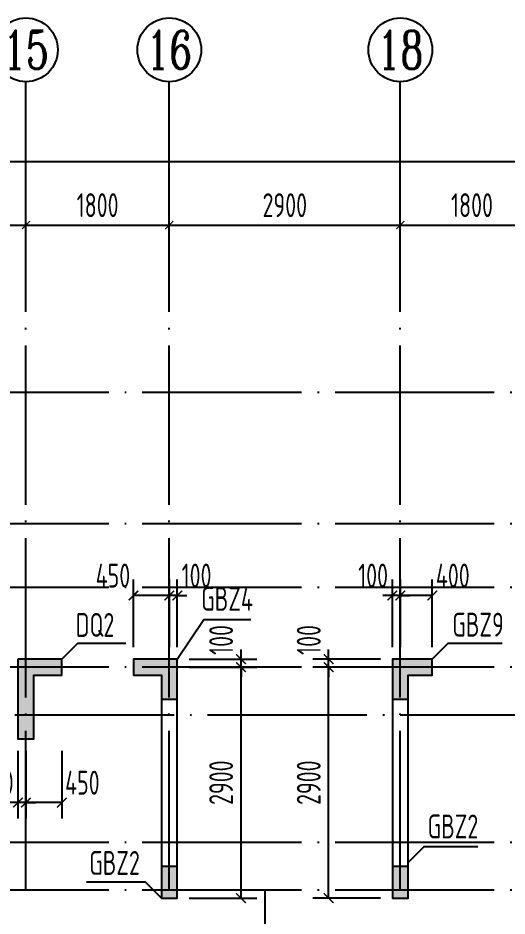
# Model space of a CAD drawing. Extents: x -1058961 to 23600, y -449123 to 2751847.
# Drawn here: x -426364 to -420225, y -109535 to -98261 of the extents above; entities that cross this region are included whole.
import ezdxf
from ezdxf.enums import TextEntityAlignment as Align

# ---------------------------------------------------------------- set-up
doc = ezdxf.new("R2010")
doc.units = 0
doc.header["$LTSCALE"] = 1000
doc.linetypes.add('DOTE', pattern=[2.42, 2, -0.2, 0.02, -0.2])
doc.layers.get('0').update_dxf_attribs({"linetype": 'CONTINUOUS'})
doc.layers.get('DEFPOINTS').update_dxf_attribs({"linetype": 'CONTINUOUS'})
for name, color, linetype in [('A-AXIS', 1, 'CONTINUOUS'), ('A-DOTE', 10, 'DOTE'), ('AXIS_NUM', 7, 'CONTINUOUS'), ('S-Q墙实线', 6, 'CONTINUOUS'), ('S-Q墙标注', 3, 'CONTINUOUS'), ('S-X详图填充', 252, 'CONTINUOUS'), ('S-X详图实线', 4, 'CONTINUOUS'), ('S-Y一般标注', 3, 'CONTINUOUS'), ('S-Z柱编号', 6, 'CONTINUOUS')]:
    doc.layers.add(name, color=color, linetype=linetype)
doc.styles.add('TSSD_Axis', font='complex.shx', dxfattribs={"width": 0.7, "bigfont": 'hztxt.shx'})
doc.styles.add('TSSD_DIMENSION', font='Tssdeng.shx', dxfattribs={"width": 0.7, "bigfont": 'tssdchn.shx'})
doc.styles.add('TSSD_REIN', font='tssdeng.shx', dxfattribs={"width": 0.7, "height": 300, "bigfont": 'tssdchn.shx'})
doc.styles.add('结构文字', font='zstxt.shx', dxfattribs={"width": 0.7, "bigfont": 'zshz.shx'})
doc.dimstyles.new('STRUCK', dxfattribs={"dimtxt": 400, "dimasz": 121, "dimexe": 200, "dimexo": 150, "dimgap": 115, "dimtad": 1, "dimdec": 0, "dimdsep": 46, "dimtxsty": '结构文字', "dimblk": 'ARCHTICK', "dimcen": 400, "dimclrd": 3, "dimclre": 3, "dimclrt": 7, "dimadec": 0, "dimazin": 0, "dimtfac": 1, "dimtdec": 0, "dimtix": 1, "dimtmove": 2, "dimatfit": 3, "dimldrblk": '_DIMX', "dimfxl": 0, "dimtolj": 1, "dimtzin": 0, "dimarcsym": 0})
doc.dimstyles.new('TSSD_100_100', dxfattribs={"dimtxt": 300, "dimasz": 100, "dimexe": 100, "dimexo": 250, "dimgap": 100, "dimtad": 1, "dimdec": 0, "dimzin": 0, "dimdsep": 46, "dimtxsty": 'TSSD_DIMENSION', "dimblk": 'ARCHTICK', "dimcen": 0, "dimdle": 100, "dimclrt": 7, "dimadec": 0, "dimazin": 0, "dimtfac": 1, "dimtdec": 0, "dimtix": 1, "dimtmove": 2, "dimatfit": 3, "dimldrblk": 'ARCHTICK', "dimfxl": 0, "dimtolj": 1, "dimtzin": 0, "dimarcsym": 0})

# ---------------------------------------------------------------- blocks, each defined once
blk = doc.blocks.new('ts_axno')
at = {"color": 0, "linetype": 'ByBlock', "lineweight": -2}
blk.add_circle((0, 0), 0.5, dxfattribs=at)
at = {"color": 0, "linetype": 'ByBlock', "lineweight": -2, "style": 'TSSD_Axis', "width": 0.7}
blk.add_attdef('A', text='', height=0.6, dxfattribs=at).set_placement((0, 0), align=Align.MIDDLE_CENTER)
blk = doc.blocks.new('_ArchTick')
at = {"color": 0, "linetype": 'ByBlock', "const_width": 0.15}
blk.add_lwpolyline([(-0.5, -0.5), (0.5, 0.5)], dxfattribs=at)
blk = doc.blocks.new('*D1069')
at = {"layer": 'DEFPOINTS', "color": 0}
for p in [(23100, 19250), (21400, 18250), (23100, 18250)]:
    blk.add_point(p, dxfattribs=at)
at = {"layer": 'S-Y一般标注', "color": 0, "lineweight": -2}
for p, q in [((21400, 18500), (21400, 19350)), ((23100, 18500), (23100, 19350)), ((21300, 19250), (23200, 19250))]:
    blk.add_line(p, q, dxfattribs=at)
at = {"layer": 'S-Y一般标注', "color": 0, "lineweight": -2, "xscale": 100, "yscale": 100, "zscale": 100, "rotation": 180}
blk.add_blockref('_ArchTick', (21400, 19250), dxfattribs=at)
at = {"layer": 'S-Y一般标注', "color": 0, "lineweight": -2, "xscale": 100, "yscale": 100, "zscale": 100}
blk.add_blockref('_ArchTick', (23100, 19250), dxfattribs=at)
at = {"layer": 'S-Y一般标注', "color": 7, "insert": (22250, 19500), "char_height": 300, "attachment_point": 5, "style": 'TSSD_DIMENSION'}
blk.add_mtext('\\A1;1700', dxfattribs=at)
blk = doc.blocks.new('*D1070')
at = {"layer": 'DEFPOINTS', "color": 0}
for p in [(24900, 19250), (23100, 18250), (24900, 18250)]:
    blk.add_point(p, dxfattribs=at)
at = {"layer": 'S-Y一般标注', "color": 0, "lineweight": -2}
for p, q in [((23100, 18500), (23100, 19350)), ((24900, 18500), (24900, 19350)), ((23000, 19250), (25000, 19250))]:
    blk.add_line(p, q, dxfattribs=at)
at = {"layer": 'S-Y一般标注', "color": 0, "lineweight": -2, "xscale": 100, "yscale": 100, "zscale": 100, "rotation": 180}
blk.add_blockref('_ArchTick', (23100, 19250), dxfattribs=at)
at = {"layer": 'S-Y一般标注', "color": 0, "lineweight": -2, "xscale": 100, "yscale": 100, "zscale": 100}
blk.add_blockref('_ArchTick', (24900, 19250), dxfattribs=at)
at = {"layer": 'S-Y一般标注', "color": 7, "insert": (24000, 19500), "char_height": 300, "attachment_point": 5, "style": 'TSSD_DIMENSION'}
blk.add_mtext('\\A1;1800', dxfattribs=at)
blk = doc.blocks.new('*D1071')
at = {"layer": 'DEFPOINTS', "color": 0}
for p in [(27800, 19250), (24900, 18250), (27800, 18250)]:
    blk.add_point(p, dxfattribs=at)
at = {"layer": 'S-Y一般标注', "color": 0, "lineweight": -2}
for p, q in [((24900, 18500), (24900, 19350)), ((27800, 18500), (27800, 19350)), ((24800, 19250), (27900, 19250))]:
    blk.add_line(p, q, dxfattribs=at)
at = {"layer": 'S-Y一般标注', "color": 0, "lineweight": -2, "xscale": 100, "yscale": 100, "zscale": 100, "rotation": 180}
blk.add_blockref('_ArchTick', (24900, 19250), dxfattribs=at)
at = {"layer": 'S-Y一般标注', "color": 0, "lineweight": -2, "xscale": 100, "yscale": 100, "zscale": 100}
blk.add_blockref('_ArchTick', (27800, 19250), dxfattribs=at)
at = {"layer": 'S-Y一般标注', "color": 7, "insert": (26350, 19500), "char_height": 300, "attachment_point": 5, "style": 'TSSD_DIMENSION'}
blk.add_mtext('\\A1;2900', dxfattribs=at)
blk = doc.blocks.new('*D1072')
at = {"layer": 'DEFPOINTS', "color": 0}
for p in [(29600, 19250), (27800, 18250), (29600, 18250)]:
    blk.add_point(p, dxfattribs=at)
at = {"layer": 'S-Y一般标注', "color": 0, "lineweight": -2}
for p, q in [((27800, 18500), (27800, 19350)), ((29600, 18500), (29600, 19350)), ((27700, 19250), (29700, 19250))]:
    blk.add_line(p, q, dxfattribs=at)
at = {"layer": 'S-Y一般标注', "color": 0, "lineweight": -2, "xscale": 100, "yscale": 100, "zscale": 100, "rotation": 180}
blk.add_blockref('_ArchTick', (27800, 19250), dxfattribs=at)
at = {"layer": 'S-Y一般标注', "color": 0, "lineweight": -2, "xscale": 100, "yscale": 100, "zscale": 100}
blk.add_blockref('_ArchTick', (29600, 19250), dxfattribs=at)
at = {"layer": 'S-Y一般标注', "color": 7, "insert": (28700, 19500), "char_height": 300, "attachment_point": 5, "style": 'TSSD_DIMENSION'}
blk.add_mtext('\\A1;1800', dxfattribs=at)
blk = doc.blocks.new('*D1084')
at = {"layer": 'DEFPOINTS', "color": 0}
for p in [(54600, 20050), (4600, 18250), (54600, 18250)]:
    blk.add_point(p, dxfattribs=at)
at = {"layer": 'S-Y一般标注', "color": 0, "lineweight": -2}
for p, q in [((4600, 18500), (4600, 20150)), ((54600, 18500), (54600, 20150)), ((4500, 20050), (54700, 20050))]:
    blk.add_line(p, q, dxfattribs=at)
at = {"layer": 'S-Y一般标注', "color": 0, "lineweight": -2, "xscale": 100, "yscale": 100, "zscale": 100, "rotation": 180}
blk.add_blockref('_ArchTick', (4600, 20050), dxfattribs=at)
at = {"layer": 'S-Y一般标注', "color": 0, "lineweight": -2, "xscale": 100, "yscale": 100, "zscale": 100}
blk.add_blockref('_ArchTick', (54600, 20050), dxfattribs=at)
at = {"layer": 'S-Y一般标注', "color": 7, "insert": (29600, 20300), "char_height": 300, "attachment_point": 5, "style": 'TSSD_DIMENSION'}
blk.add_mtext('\\A1;50000', dxfattribs=at)
blk = doc.blocks.new('*D165')
at = {"layer": 'DEFPOINTS', "color": 0}
for p in [(-422464, -106411), (-421664, -106411), (-421664, -109311)]:
    blk.add_point(p, dxfattribs=at)
at = {"layer": 'S-Q墙标注', "color": 3, "lineweight": -2}
for p, q in [((-421814, -106411), (-422664, -106411)), ((-422464, -109311), (-422464, -106411)), ((-421814, -109311), (-422664, -109311))]:
    blk.add_line(p, q, dxfattribs=at)
at = {"layer": 'S-Q墙标注', "color": 3, "lineweight": -2, "xscale": 121, "yscale": 121, "zscale": 121}
for p, rotation in [((-422464, -106411), 90), ((-422464, -109311), 270)]:
    blk.add_blockref('_ArchTick', p, dxfattribs=dict(at, rotation=rotation))
at = {"layer": 'S-Q墙标注', "color": 7, "insert": (-422714, -107861), "char_height": 300, "attachment_point": 5, "rotation": 90, "style": 'TSSD_REIN'}
blk.add_mtext('\\A1;2900', dxfattribs=at)
blk = doc.blocks.new('_DIMX')
blk.add_line((-150, 0), (150, 0))
at = {"const_width": 50}
blk.add_lwpolyline([(-70, -70), (70, 70)], dxfattribs=at)
blk = doc.blocks.new('*D166')
at = {"layer": 'DEFPOINTS', "color": 0}
for p in [(-422464, -106311), (-421664, -106311), (-421664, -106411)]:
    blk.add_point(p, dxfattribs=at)
at = {"layer": 'S-Q墙标注', "color": 3, "lineweight": -2}
for p, q in [((-422464, -106311), (-422464, -106190)), ((-421814, -106311), (-422664, -106311)), ((-422464, -106411), (-422464, -106311)), ((-421814, -106411), (-422664, -106411)), ((-422464, -106411), (-422464, -106532))]:
    blk.add_line(p, q, dxfattribs=at)
at = {"layer": 'S-Q墙标注', "color": 3, "lineweight": -2, "xscale": 121, "yscale": 121, "zscale": 121}
for p, rotation in [((-422464, -106311), 270), ((-422464, -106411), 90)]:
    blk.add_blockref('_ArchTick', p, dxfattribs=dict(at, rotation=rotation))
at = {"layer": 'S-Q墙标注', "color": 7, "insert": (-422714, -106069), "char_height": 300, "attachment_point": 5, "rotation": 90, "style": 'TSSD_REIN'}
blk.add_mtext('\\A1;100', dxfattribs=at)
blk = doc.blocks.new('*D167')
at = {"layer": 'DEFPOINTS', "color": 0}
for p in [(-421564, -105511), (-421564, -106311), (-421164, -106311)]:
    blk.add_point(p, dxfattribs=at)
at = {"layer": 'S-Q墙标注', "color": 3, "lineweight": -2}
for p, q in [((-421564, -106161), (-421564, -105311)), ((-421164, -106161), (-421164, -105311)), ((-421164, -105511), (-421564, -105511))]:
    blk.add_line(p, q, dxfattribs=at)
at = {"layer": 'S-Q墙标注', "color": 3, "lineweight": -2, "xscale": 121, "yscale": 121, "zscale": 121, "rotation": 180}
blk.add_blockref('_ArchTick', (-421564, -105511), dxfattribs=at)
at = {"layer": 'S-Q墙标注', "color": 3, "lineweight": -2, "xscale": 121, "yscale": 121, "zscale": 121}
blk.add_blockref('_ArchTick', (-421164, -105511), dxfattribs=at)
at = {"layer": 'S-Q墙标注', "color": 7, "insert": (-420906, -105261), "char_height": 300, "attachment_point": 5, "style": 'TSSD_REIN'}
blk.add_mtext('\\A1;400', dxfattribs=at)
blk = doc.blocks.new('*D168')
at = {"layer": 'DEFPOINTS', "color": 0}
for p in [(-421664, -105511), (-421664, -106311), (-421564, -106311)]:
    blk.add_point(p, dxfattribs=at)
at = {"layer": 'S-Q墙标注', "color": 3, "lineweight": -2}
for p, q in [((-421664, -106161), (-421664, -105311)), ((-421564, -106161), (-421564, -105311)), ((-421664, -105511), (-421785, -105511)), ((-421564, -105511), (-421664, -105511)), ((-421564, -105511), (-421443, -105511))]:
    blk.add_line(p, q, dxfattribs=at)
at = {"layer": 'S-Q墙标注', "color": 3, "lineweight": -2, "xscale": 121, "yscale": 121, "zscale": 121}
blk.add_blockref('_ArchTick', (-421664, -105511), dxfattribs=at)
at = {"layer": 'S-Q墙标注', "color": 3, "lineweight": -2, "xscale": 121, "yscale": 121, "zscale": 121, "rotation": 180}
blk.add_blockref('_ArchTick', (-421564, -105511), dxfattribs=at)
at = {"layer": 'S-Q墙标注', "color": 7, "insert": (-421906, -105261), "char_height": 300, "attachment_point": 5, "style": 'TSSD_REIN'}
blk.add_mtext('\\A1;100', dxfattribs=at)
blk = doc.blocks.new('*D169')
at = {"layer": 'DEFPOINTS', "color": 0}
for p in [(-424364, -106411), (-423564, -106411), (-424364, -109311)]:
    blk.add_point(p, dxfattribs=at)
at = {"layer": 'S-Q墙标注', "color": 3, "lineweight": -2}
for p, q in [((-424214, -106411), (-423364, -106411)), ((-423564, -109311), (-423564, -106411)), ((-424214, -109311), (-423364, -109311))]:
    blk.add_line(p, q, dxfattribs=at)
at = {"layer": 'S-Q墙标注', "color": 3, "lineweight": -2, "xscale": 121, "yscale": 121, "zscale": 121}
for p, rotation in [((-423564, -106411), 90), ((-423564, -109311), 270)]:
    blk.add_blockref('_ArchTick', p, dxfattribs=dict(at, rotation=rotation))
at = {"layer": 'S-Q墙标注', "color": 7, "insert": (-423814, -107861), "char_height": 300, "attachment_point": 5, "rotation": 90, "style": 'TSSD_REIN'}
blk.add_mtext('\\A1;2900', dxfattribs=at)
blk = doc.blocks.new('*D170')
at = {"layer": 'DEFPOINTS', "color": 0}
for p in [(-424364, -106311), (-423564, -106311), (-424364, -106411)]:
    blk.add_point(p, dxfattribs=at)
at = {"layer": 'S-Q墙标注', "color": 3, "lineweight": -2}
for p, q in [((-423564, -106311), (-423564, -106190)), ((-424214, -106311), (-423364, -106311)), ((-423564, -106411), (-423564, -106311)), ((-424214, -106411), (-423364, -106411)), ((-423564, -106411), (-423564, -106532))]:
    blk.add_line(p, q, dxfattribs=at)
at = {"layer": 'S-Q墙标注', "color": 3, "lineweight": -2, "xscale": 121, "yscale": 121, "zscale": 121}
for p, rotation in [((-423564, -106311), 270), ((-423564, -106411), 90)]:
    blk.add_blockref('_ArchTick', p, dxfattribs=dict(at, rotation=rotation))
at = {"layer": 'S-Q墙标注', "color": 7, "insert": (-423814, -106069), "char_height": 300, "attachment_point": 5, "rotation": 90, "style": 'TSSD_REIN'}
blk.add_mtext('\\A1;100', dxfattribs=at)
blk = doc.blocks.new('*D171')
at = {"layer": 'DEFPOINTS', "color": 0}
for p in [(-424464, -105511), (-424464, -106311), (-424364, -106311)]:
    blk.add_point(p, dxfattribs=at)
at = {"layer": 'S-Q墙标注', "color": 3, "lineweight": -2}
for p, q in [((-424464, -106161), (-424464, -105311)), ((-424364, -106161), (-424364, -105311)), ((-424464, -105511), (-424585, -105511)), ((-424364, -105511), (-424464, -105511)), ((-424364, -105511), (-424243, -105511))]:
    blk.add_line(p, q, dxfattribs=at)
at = {"layer": 'S-Q墙标注', "color": 3, "lineweight": -2, "xscale": 121, "yscale": 121, "zscale": 121}
blk.add_blockref('_ArchTick', (-424464, -105511), dxfattribs=at)
at = {"layer": 'S-Q墙标注', "color": 3, "lineweight": -2, "xscale": 121, "yscale": 121, "zscale": 121, "rotation": 180}
blk.add_blockref('_ArchTick', (-424364, -105511), dxfattribs=at)
at = {"layer": 'S-Q墙标注', "color": 7, "insert": (-424122, -105261), "char_height": 300, "attachment_point": 5, "style": 'TSSD_REIN'}
blk.add_mtext('\\A1;100', dxfattribs=at)
blk = doc.blocks.new('*D172')
at = {"layer": 'DEFPOINTS', "color": 0}
for p in [(-424914, -105511), (-424914, -106311), (-424464, -106311)]:
    blk.add_point(p, dxfattribs=at)
at = {"layer": 'S-Q墙标注', "color": 3, "lineweight": -2}
for p, q in [((-424914, -106161), (-424914, -105311)), ((-424464, -106161), (-424464, -105311)), ((-424464, -105511), (-424914, -105511))]:
    blk.add_line(p, q, dxfattribs=at)
at = {"layer": 'S-Q墙标注', "color": 3, "lineweight": -2, "xscale": 121, "yscale": 121, "zscale": 121, "rotation": 180}
blk.add_blockref('_ArchTick', (-424914, -105511), dxfattribs=at)
at = {"layer": 'S-Q墙标注', "color": 3, "lineweight": -2, "xscale": 121, "yscale": 121, "zscale": 121}
blk.add_blockref('_ArchTick', (-424464, -105511), dxfattribs=at)
at = {"layer": 'S-Q墙标注', "color": 7, "insert": (-425172, -105261), "char_height": 300, "attachment_point": 5, "style": 'TSSD_REIN'}
blk.add_mtext('\\A1;450', dxfattribs=at)
blk = doc.blocks.new('*D175')
at = {"layer": 'DEFPOINTS', "color": 0}
for p in [(-426264, -107311), (-425814, -107311), (-426264, -108111)]:
    blk.add_point(p, dxfattribs=at)
at = {"layer": 'S-Q墙标注', "color": 3, "lineweight": -2}
for p, q in [((-426264, -107461), (-426264, -108311)), ((-425814, -107461), (-425814, -108311)), ((-425814, -108111), (-426264, -108111))]:
    blk.add_line(p, q, dxfattribs=at)
at = {"layer": 'S-Q墙标注', "color": 3, "lineweight": -2, "xscale": 121, "yscale": 121, "zscale": 121, "rotation": 180}
blk.add_blockref('_ArchTick', (-426264, -108111), dxfattribs=at)
at = {"layer": 'S-Q墙标注', "color": 3, "lineweight": -2, "xscale": 121, "yscale": 121, "zscale": 121}
blk.add_blockref('_ArchTick', (-425814, -108111), dxfattribs=at)
at = {"layer": 'S-Q墙标注', "color": 7, "insert": (-425556, -107861), "char_height": 300, "attachment_point": 5, "style": 'TSSD_REIN'}
blk.add_mtext('\\A1;450', dxfattribs=at)
blk = doc.blocks.new('*D176')
at = {"layer": 'DEFPOINTS', "color": 0}
for p in [(-426364, -107311), (-426264, -107311), (-426364, -108111)]:
    blk.add_point(p, dxfattribs=at)
at = {"layer": 'S-Q墙标注', "color": 3, "lineweight": -2}
for p, q in [((-426364, -107461), (-426364, -108311)), ((-426264, -107461), (-426264, -108311)), ((-426364, -108111), (-426485, -108111)), ((-426264, -108111), (-426364, -108111)), ((-426264, -108111), (-426143, -108111))]:
    blk.add_line(p, q, dxfattribs=at)
at = {"layer": 'S-Q墙标注', "color": 3, "lineweight": -2, "xscale": 121, "yscale": 121, "zscale": 121}
blk.add_blockref('_ArchTick', (-426364, -108111), dxfattribs=at)
at = {"layer": 'S-Q墙标注', "color": 3, "lineweight": -2, "xscale": 121, "yscale": 121, "zscale": 121, "rotation": 180}
blk.add_blockref('_ArchTick', (-426264, -108111), dxfattribs=at)
at = {"layer": 'S-Q墙标注', "color": 7, "insert": (-426606, -107861), "char_height": 300, "attachment_point": 5, "style": 'TSSD_REIN'}
blk.add_mtext('\\A1;100', dxfattribs=at)
blk = doc.blocks.new('20210726.16395156')
at = {"layer": 'A-AXIS'}
for p, q in [((23100, 18249.9), (23100, 21049.9)), ((24900, 18249.9), (24900, 21049.9)), ((27800, 18249.9), (27800, 21049.9))]:
    blk.add_line(p, q, dxfattribs=at)
at = {"layer": 'A-DOTE'}
for p, q in [((23100, 10900), (23100, 18249.9)), ((24900, 10900), (24900, 18249.9)), ((27800, 10900), (27800, 18249.9)), ((55600, 17150), (3600, 17150)), ((55600, 15500), (3600, 15500)), ((55600, 14700), (3600, 14700)), ((55600, 13700), (3600, 13700)), ((3600, 13100.3), (55600, 13100.3)), ((55600, 11500), (3600, 11500)), ((55600, 10900), (3600, 10900)), ((26100, 10900), (26100, 3600))]:
    blk.add_line(p, q, dxfattribs=at)
at = {"layer": 'A-AXIS'}
ref = blk.add_blockref('ts_axno', (23100, 21449.9), dxfattribs=dict(at, xscale=800, yscale=800, zscale=800))
ref.add_attrib('9', '15', dxfattribs={"layer": 'AXIS_NUM', "height": 480, "style": 'TSSD_Axis', "width": 0.7}).set_placement((23100, 21449.9), align=Align.MIDDLE_CENTER)
ref = blk.add_blockref('ts_axno', (24900, 21449.9), dxfattribs=dict(at, xscale=800, yscale=800, zscale=800))
ref.add_attrib('10', '16', dxfattribs={"layer": 'AXIS_NUM', "height": 480, "style": 'TSSD_Axis', "width": 0.7}).set_placement((24900, 21449.9), align=Align.MIDDLE_CENTER)
ref = blk.add_blockref('ts_axno', (27800, 21449.9), dxfattribs=dict(at, xscale=800, yscale=800, zscale=800))
ref.add_attrib('11', '18', dxfattribs={"layer": 'AXIS_NUM', "height": 480, "style": 'TSSD_Axis', "width": 0.7}).set_placement((27800, 21449.9), align=Align.MIDDLE_CENTER)
at = {"layer": 'S-Y一般标注'}
for base, p1, p2, picture, middle in [((54600, 20049.9), (4600, 18249.9), (54600, 18249.9), '*D1084', (29600, 20299.9)), ((23100, 19249.9), (21400, 18249.9), (23100, 18249.9), '*D1069', (22250, 19499.9)), ((24900, 19249.9), (23100, 18249.9), (24900, 18249.9), '*D1070', (24000, 19499.9)), ((27800, 19249.9), (24900, 18249.9), (27800, 18249.9), '*D1071', (26350, 19499.9)), ((29600, 19249.9), (27800, 18249.9), (29600, 18249.9), '*D1072', (28700, 19499.9))]:
    dim = blk.add_linear_dim(base=base, p1=p1, p2=p2, dimstyle='TSSD_100_100', dxfattribs=at)
    dim.commit()
    dim.dimension.update_dxf_attribs({"geometry": picture, "text_midpoint": middle})

msp = doc.modelspace()

# ---------------------------------------------------------------- hatches: boundary and pattern name
at = {"layer": 'S-X详图填充'}
h = msp.add_hatch(color=256, dxfattribs=at)
h.dxf.hatch_style = 1
h.paths.add_polyline_path([(-426364.4, -106310.95), (-426364.4, -107310.95), (-426164.4, -107310.95), (-426164.4, -106510.95), (-425814.49, -106510.95), (-425814.49, -106310.95)])
h = msp.add_hatch(color=256, dxfattribs=at)
h.dxf.hatch_style = 1
h.paths.add_polyline_path([(-424564.41, -106810.95), (-424364.41, -106810.95), (-424364.41, -106310.95), (-424914.41, -106310.95), (-424914.41, -106510.95), (-424564.41, -106510.95)])
h = msp.add_hatch(color=256, dxfattribs=at)
h.dxf.hatch_style = 1
h.paths.add_polyline_path([(-421664.41, -106810.95), (-421464.41, -106810.95), (-421464.41, -106510.95), (-421164.49, -106510.96), (-421164.49, -106310.96), (-421664.41, -106310.95)])
h = msp.add_hatch(color=256, dxfattribs=at)
h.dxf.hatch_style = 1
h.paths.add_polyline_path([(-424364.41, -108910.95), (-424564.41, -108910.95), (-424564.41, -109310.95), (-424364.41, -109310.95)])
h = msp.add_hatch(color=256, dxfattribs=at)
h.dxf.hatch_style = 1
h.paths.add_polyline_path([(-421464.41, -108910.95), (-421664.41, -108910.95), (-421664.41, -109310.95), (-421464.41, -109310.95)])

# ---------------------------------------------------------------- linework, layer by layer
at = {"layer": 'S-Q墙实线'}
for points in [[(-426364.4, -106310.95), (-426364.4, -107310.95), (-426164.4, -107310.95), (-426164.4, -106510.95), (-425814.49, -106510.95), (-425814.49, -106310.95)], [(-424364.41, -106310.95), (-424914.41, -106310.95), (-424914.41, -106510.95), (-424564.41, -106510.95), (-424564.41, -109310.95), (-424364.41, -109310.95)], [(-421664.41, -106310.95), (-421664.41, -109310.95), (-421464.41, -109310.95), (-421464.41, -106510.95), (-421164.49, -106510.96), (-421164.49, -106310.96)]]:
    msp.add_lwpolyline(points, close=True, dxfattribs=at)
at = {"layer": 'S-X详图实线'}
for points in [[(-426364.4, -106310.95), (-426364.4, -107310.95), (-426164.4, -107310.95), (-426164.4, -106510.95), (-425814.49, -106510.95), (-425814.49, -106310.95), (-426364.4, -106310.95)], [(-424564.41, -106810.95), (-424364.41, -106810.95), (-424364.41, -106310.95), (-424914.41, -106310.95), (-424914.41, -106510.95), (-424564.41, -106510.95), (-424564.41, -106810.95)], [(-421664.41, -106810.95), (-421464.41, -106810.95), (-421464.41, -106510.95), (-421164.49, -106510.96), (-421164.49, -106310.96), (-421664.41, -106310.95), (-421664.41, -106810.95)], [(-424364.41, -108910.95), (-424564.41, -108910.95), (-424564.41, -109310.95), (-424364.41, -109310.95), (-424364.41, -108910.95)], [(-421464.41, -108910.95), (-421664.41, -108910.95), (-421664.41, -109310.95), (-421464.41, -109310.95), (-421464.41, -108910.95)]]:
    msp.add_lwpolyline(points, close=True, dxfattribs=at)
at = {"layer": 'S-Z柱编号', "color": 7}
for points in [[(-424364.41, -106310.95), (-424031.97, -105814.32), (-423442.13, -105814.32)], [(-425814.49, -106310.95), (-425614.49, -106110.95), (-425008.48, -106110.95)], [(-421164.49, -106310.96), (-420964.49, -106110.96), (-420285.06, -106110.96)], [(-421464.41, -108860.95), (-421264.41, -108660.95), (-420590.88, -108660.95)], [(-424564.41, -109310.95), (-424764.41, -109110.95), (-425504.74, -109110.95)]]:
    msp.add_lwpolyline(points, dxfattribs=at)

# ---------------------------------------------------------------- block references
at = {"layer": 'A-DOTE'}
msp.add_blockref('20210726.16395156', (-449364.4, -120111), dxfattribs=at)

# ---------------------------------------------------------------- texts
at = {"layer": 'S-Z柱编号', "color": 7, "style": 'TSSD_REIN', "width": 0.7}
for s, p in [('GBZ4', (-424064.41, -105792.77)), ('DQ2', (-425639.17, -106120.22)), ('GBZ9', (-420912.13, -106116.78)), ('GBZ2', (-421221.56, -108650.37)), ('GBZ2', (-425470.18, -109108.23))]:
    msp.add_text(s, height=300, dxfattribs=at).set_placement(p, align=Align.BOTTOM_LEFT)

# ---------------------------------------------------------------- dimensions: what is measured, and where the dimension line sits
at = {"layer": 'S-Q墙标注'}
for base, p1, p2, angle, picture, middle in [((-424914.41, -105510.95), (-424464.4, -106310.95), (-424914.41, -106310.95), 180, '*D172', (-425172.48, -105260.95)), ((-424464.4, -105510.95), (-424364.41, -106310.95), (-424464.4, -106310.95), 180, '*D171', (-424122.48, -105260.95)), ((-421664.41, -105510.95), (-421564.4, -106310.95), (-421664.41, -106310.95), 180, '*D168', (-421906.33, -105260.95)), ((-421564.4, -105510.95), (-421164.49, -106310.95), (-421564.4, -106310.95), 180, '*D167', (-420906.41, -105260.95)), ((-423564.41, -106310.95), (-424364.41, -106410.95), (-424364.41, -106310.95), 90, '*D170', (-423814.41, -106069.03)), ((-422464.41, -106310.95), (-421664.41, -106410.95), (-421664.41, -106310.95), 90, '*D166', (-422714.41, -106069.03)), ((-426364.41, -108110.95), (-426264.4, -107310.95), (-426364.41, -107310.95), 180, '*D176', (-426606.33, -107860.95)), ((-426264.4, -108110.95), (-425814.49, -107310.95), (-426264.4, -107310.95), 180, '*D175', (-425556.41, -107860.95))]:
    dim = msp.add_linear_dim(base=base, p1=p1, p2=p2, angle=angle, dimstyle='STRUCK', override={"dimtxt": 300, "dimgap": 100, "dimtxsty": 'TSSD_REIN'}, dxfattribs=at)
    dim.commit()
    dim.dimension.update_dxf_attribs({"geometry": picture, "text_midpoint": middle, "dimtype": 160})
for base, p1, p2, picture, middle in [((-423564.41, -106410.95), (-424364.41, -109310.95), (-424364.41, -106410.95), '*D169', (-423814.41, -107860.95)), ((-422464.41, -106410.95), (-421664.41, -109310.95), (-421664.41, -106410.95), '*D165', (-422714.41, -107860.95))]:
    dim = msp.add_linear_dim(base=base, p1=p1, p2=p2, angle=90, dimstyle='STRUCK', override={"dimtxt": 300, "dimgap": 100, "dimtxsty": 'TSSD_REIN'}, dxfattribs=at)
    dim.commit()
    dim.dimension.update_dxf_attribs({"geometry": picture, "text_midpoint": middle})

doc.saveas('drawing.dxf')
